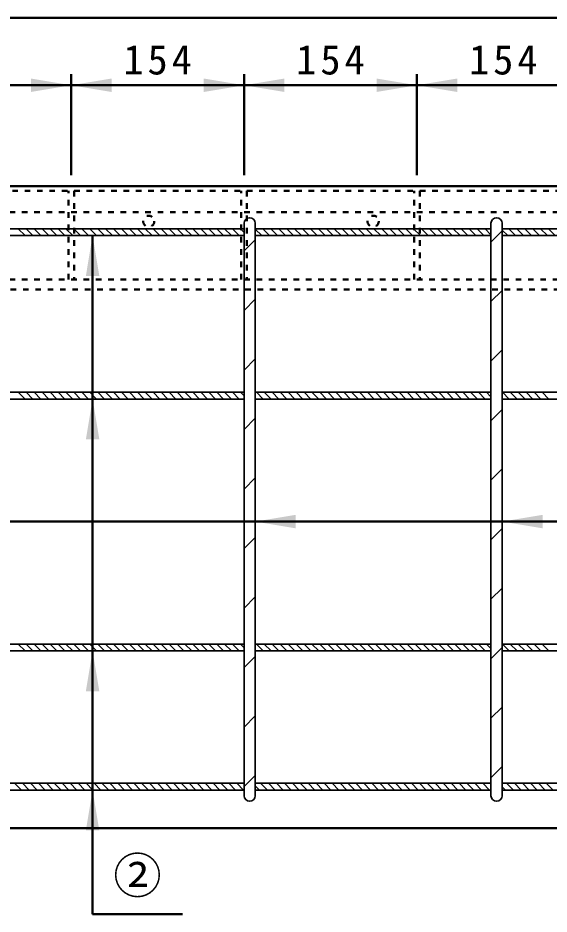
# Model space of a CAD drawing. Units: millimetres, scale not verified. Extents: x 100 to 4105, y 100 to 2870.
# Drawn here: x 3101 to 3575, y 933 to 1731 of the extents above; entities that cross this region are included whole.
import ezdxf
from ezdxf.enums import TextEntityAlignment as Align

# ---------------------------------------------------------------- set-up
doc = ezdxf.new("R2010")
doc.units = ezdxf.units.MM
doc.header["$LTSCALE"] = 5
doc.linetypes.add('USER1', pattern=[2.2, 1, -1.2])
doc.layers.add('V-nasSTD', color=7, linetype='Continuous', lineweight=50)
doc.styles.add('ＭＳ ゴシック', font='')
doc.styles.get('ＭＳ ゴシック').set_extended_font_data('MS Gothic')

msp = doc.modelspace()

# ---------------------------------------------------------------- hatches: boundary and pattern name
at = {"layer": 'V-nasSTD'}
for points in [[(3112.814, 1665.38), (3148.814, 1671.38), (3112.814, 1677.38)], [(3184.814, 1677.38), (3148.814, 1671.38), (3184.814, 1665.38)], [(3266.814, 1665.38), (3302.814, 1671.38), (3266.814, 1677.38)], [(3338.814, 1677.38), (3302.814, 1671.38), (3338.814, 1665.38)], [(3420.814, 1665.38), (3456.814, 1671.38), (3420.814, 1677.38)], [(3492.814, 1677.38), (3456.814, 1671.38), (3492.814, 1665.38)], [(3173.814, 1501.38), (3167.814, 1537.38), (3161.814, 1501.38)], [(3173.814, 1355.826), (3167.814, 1391.826), (3161.814, 1355.826)], [(3348.814, 1288.603), (3312.814, 1282.603), (3348.814, 1276.603)], [(3568.814, 1288.603), (3532.814, 1282.603), (3568.814, 1276.603)], [(3173.814, 1131.38), (3167.814, 1167.38), (3161.814, 1131.38)], [(3173.814, 1007.38), (3167.814, 1043.38), (3161.814, 1007.38)]]:
    msp.add_hatch(color=256, dxfattribs=at).paths.add_polyline_path(points)

# ---------------------------------------------------------------- linework, layer by layer
for p, q in [((1917.814, 1731.38), (3917.814, 1731.38)), ((3148.814, 1591.38), (3148.814, 1681.38)), ((3302.814, 1591.38), (3302.814, 1681.38)), ((3456.814, 1591.38), (3456.814, 1681.38)), ((2994.814, 1671.38), (3148.814, 1671.38)), ((3148.814, 1671.38), (3302.814, 1671.38)), ((3302.814, 1671.38), (3456.814, 1671.38)), ((3456.814, 1671.38), (3610.814, 1671.38)), ((1917.814, 1581.38), (3917.814, 1581.38)), ((3167.814, 932.88), (3167.814, 1537.38)), ((4020.814, 1282.603), (2917.814, 1282.603)), ((1917.814, 1009.38), (3917.814, 1009.38)), ((3167.814, 932.88), (3247.814, 932.88))]:
    msp.add_line(p, q, dxfattribs=at)
at = {"layer": 'V-nasSTD', "linetype": 'USER1'}
for p, q in [((1919.314, 1577.38), (3916.314, 1577.38)), ((3146.314, 1498.38), (3146.314, 1577.38)), ((3151.314, 1577.38), (3151.314, 1498.38)), ((3300.314, 1498.38), (3300.314, 1577.38)), ((3305.314, 1577.38), (3305.314, 1498.38)), ((3454.314, 1498.38), (3454.314, 1577.38)), ((3459.314, 1577.38), (3459.314, 1498.38)), ((2917.814, 1558.38), (3916.314, 1558.38)), ((2917.814, 1498.38), (3916.314, 1498.38)), ((1917.814, 1489.38), (3917.814, 1489.38))]:
    msp.add_line(p, q, dxfattribs=at)
at = {"layer": 'V-nasSTD', "lineweight": 35}
for p, q in [((3032.814, 1543.38), (3302.814, 1543.38)), ((3101.645, 1543.38), (3107.645, 1537.38)), ((3108.716, 1543.38), (3114.716, 1537.38)), ((3115.787, 1543.38), (3121.787, 1537.38)), ((3122.858, 1543.38), (3128.858, 1537.38)), ((3129.929, 1543.38), (3135.929, 1537.38)), ((3137, 1543.38), (3143, 1537.38)), ((3144.071, 1543.38), (3150.071, 1537.38)), ((3151.142, 1543.38), (3157.142, 1537.38)), ((3158.213, 1543.38), (3164.213, 1537.38)), ((3165.284, 1543.38), (3171.284, 1537.38)), ((3172.355, 1543.38), (3178.355, 1537.38)), ((3179.427, 1543.38), (3185.427, 1537.38)), ((3186.498, 1543.38), (3192.498, 1537.38)), ((3193.569, 1543.38), (3199.569, 1537.38)), ((3200.64, 1543.38), (3206.64, 1537.38)), ((3207.711, 1543.38), (3213.711, 1537.38)), ((3214.782, 1543.38), (3220.782, 1537.38)), ((3221.853, 1543.38), (3227.853, 1537.38)), ((3228.924, 1543.38), (3234.924, 1537.38)), ((3235.995, 1543.38), (3241.995, 1537.38)), ((3243.066, 1543.38), (3249.066, 1537.38)), ((3250.137, 1543.38), (3256.137, 1537.38)), ((3257.208, 1543.38), (3263.208, 1537.38)), ((3264.279, 1543.38), (3270.279, 1537.38)), ((3271.35, 1543.38), (3277.35, 1537.38)), ((3278.421, 1543.38), (3284.421, 1537.38)), ((3285.493, 1543.38), (3291.493, 1537.38)), ((3292.564, 1543.38), (3298.564, 1537.38)), ((3299.635, 1543.38), (3302.814, 1540.202)), ((3302.814, 1038.38), (3302.814, 1548.38)), ((3312.814, 1548.38), (3312.814, 1038.38)), ((3312.814, 1543.38), (3522.814, 1543.38)), ((3312.814, 1543.044), (3318.477, 1537.38)), ((3319.548, 1543.38), (3325.548, 1537.38)), ((3326.62, 1543.38), (3332.62, 1537.38)), ((3333.691, 1543.38), (3339.691, 1537.38)), ((3340.762, 1543.38), (3346.762, 1537.38)), ((3347.833, 1543.38), (3353.833, 1537.38)), ((3354.904, 1543.38), (3360.904, 1537.38)), ((3361.975, 1543.38), (3367.975, 1537.38)), ((3369.046, 1543.38), (3375.046, 1537.38)), ((3376.117, 1543.38), (3382.117, 1537.38)), ((3383.188, 1543.38), (3389.188, 1537.38)), ((3390.259, 1543.38), (3396.259, 1537.38)), ((3397.33, 1543.38), (3403.33, 1537.38)), ((3404.401, 1543.38), (3410.401, 1537.38)), ((3411.472, 1543.38), (3417.472, 1537.38)), ((3418.543, 1543.38), (3424.543, 1537.38)), ((3425.614, 1543.38), (3431.614, 1537.38)), ((3432.686, 1543.38), (3438.686, 1537.38)), ((3439.757, 1543.38), (3445.757, 1537.38)), ((3446.828, 1543.38), (3452.828, 1537.38)), ((3453.899, 1543.38), (3459.899, 1537.38)), ((3460.97, 1543.38), (3466.97, 1537.38)), ((3468.041, 1543.38), (3474.041, 1537.38)), ((3475.112, 1543.38), (3481.112, 1537.38)), ((3482.183, 1543.38), (3488.183, 1537.38)), ((3489.254, 1543.38), (3495.254, 1537.38)), ((3496.325, 1543.38), (3502.325, 1537.38)), ((3503.396, 1543.38), (3509.396, 1537.38)), ((3510.467, 1543.38), (3516.467, 1537.38)), ((3517.538, 1543.38), (3522.814, 1538.105)), ((3522.814, 1038.38), (3522.814, 1548.38)), ((3522.814, 1531.596), (3532.814, 1541.596)), ((3532.814, 1548.38), (3532.814, 1038.38)), ((3532.814, 1543.38), (3737.814, 1543.38)), ((3532.814, 1542.247), (3537.68, 1537.38)), ((3538.752, 1543.38), (3544.752, 1537.38)), ((3545.823, 1543.38), (3551.823, 1537.38)), ((3552.894, 1543.38), (3558.894, 1537.38)), ((3559.965, 1543.38), (3565.965, 1537.38)), ((3567.036, 1543.38), (3573.036, 1537.38)), ((3574.107, 1543.38), (3580.107, 1537.38)), ((3032.814, 1537.38), (3302.814, 1537.38)), ((3302.814, 1523.728), (3312.814, 1533.728)), ((3522.814, 1537.38), (3312.814, 1537.38)), ((3532.814, 1537.38), (3737.814, 1537.38)), ((3522.814, 1478.563), (3532.814, 1488.563)), ((3302.814, 1470.695), (3312.814, 1480.695)), ((3522.814, 1425.53), (3532.814, 1435.53)), ((3302.814, 1417.662), (3312.814, 1427.662)), ((3032.814, 1397.826), (3302.814, 1397.826)), ((3101.645, 1397.826), (3107.645, 1391.826)), ((3108.716, 1397.826), (3114.716, 1391.826)), ((3115.787, 1397.826), (3121.787, 1391.826)), ((3122.858, 1397.826), (3128.858, 1391.826)), ((3129.929, 1397.826), (3135.929, 1391.826)), ((3137, 1397.826), (3143, 1391.826)), ((3144.071, 1397.826), (3150.071, 1391.826)), ((3151.142, 1397.826), (3157.142, 1391.826)), ((3158.213, 1397.826), (3164.213, 1391.826)), ((3165.284, 1397.826), (3171.284, 1391.826)), ((3172.355, 1397.826), (3178.355, 1391.826)), ((3179.427, 1397.826), (3185.427, 1391.826)), ((3186.498, 1397.826), (3192.498, 1391.826)), ((3193.569, 1397.826), (3199.569, 1391.826)), ((3200.64, 1397.826), (3206.64, 1391.826)), ((3207.711, 1397.826), (3213.711, 1391.826)), ((3214.782, 1397.826), (3220.782, 1391.826)), ((3221.853, 1397.826), (3227.853, 1391.826)), ((3228.924, 1397.826), (3234.924, 1391.826)), ((3235.995, 1397.826), (3241.995, 1391.826)), ((3243.066, 1397.826), (3249.066, 1391.826)), ((3250.137, 1397.826), (3256.137, 1391.826)), ((3257.208, 1397.826), (3263.208, 1391.826)), ((3264.279, 1397.826), (3270.279, 1391.826)), ((3271.35, 1397.826), (3277.35, 1391.826)), ((3278.421, 1397.826), (3284.421, 1391.826)), ((3285.493, 1397.826), (3291.493, 1391.826)), ((3292.564, 1397.826), (3298.564, 1391.826)), ((3299.635, 1397.826), (3302.814, 1394.647)), ((3312.814, 1397.826), (3522.814, 1397.826)), ((3313.777, 1397.826), (3319.777, 1391.826)), ((3320.848, 1397.826), (3326.848, 1391.826)), ((3327.919, 1397.826), (3333.919, 1391.826)), ((3334.99, 1397.826), (3340.99, 1391.826)), ((3342.061, 1397.826), (3348.061, 1391.826)), ((3349.132, 1397.826), (3355.132, 1391.826)), ((3356.203, 1397.826), (3362.203, 1391.826)), ((3363.274, 1397.826), (3369.274, 1391.826)), ((3370.345, 1397.826), (3376.345, 1391.826)), ((3377.416, 1397.826), (3383.416, 1391.826)), ((3384.487, 1397.826), (3390.487, 1391.826)), ((3391.559, 1397.826), (3397.559, 1391.826)), ((3398.63, 1397.826), (3404.63, 1391.826)), ((3405.701, 1397.826), (3411.701, 1391.826)), ((3412.772, 1397.826), (3418.772, 1391.826)), ((3419.843, 1397.826), (3425.843, 1391.826)), ((3426.914, 1397.826), (3432.914, 1391.826)), ((3433.985, 1397.826), (3439.985, 1391.826)), ((3441.056, 1397.826), (3447.056, 1391.826)), ((3448.127, 1397.826), (3454.127, 1391.826)), ((3455.198, 1397.826), (3461.198, 1391.826)), ((3462.269, 1397.826), (3468.269, 1391.826)), ((3469.34, 1397.826), (3475.34, 1391.826)), ((3476.411, 1397.826), (3482.411, 1391.826)), ((3483.482, 1397.826), (3489.482, 1391.826)), ((3490.554, 1397.826), (3496.554, 1391.826)), ((3497.625, 1397.826), (3503.625, 1391.826)), ((3504.696, 1397.826), (3510.696, 1391.826)), ((3511.767, 1397.826), (3517.767, 1391.826)), ((3518.838, 1397.826), (3522.814, 1393.85)), ((3532.814, 1397.826), (3737.814, 1397.826)), ((3532.98, 1397.826), (3538.98, 1391.826)), ((3540.051, 1397.826), (3546.051, 1391.826)), ((3547.122, 1397.826), (3553.122, 1391.826)), ((3554.193, 1397.826), (3560.193, 1391.826)), ((3561.264, 1397.826), (3567.264, 1391.826)), ((3568.335, 1397.826), (3574.335, 1391.826)), ((3032.814, 1391.826), (3302.814, 1391.826)), ((3522.814, 1391.826), (3312.814, 1391.826)), ((3532.814, 1391.826), (3737.814, 1391.826)), ((3522.814, 1372.497), (3532.814, 1382.497)), ((3302.814, 1364.629), (3312.814, 1374.629)), ((3522.814, 1319.464), (3532.814, 1329.464)), ((3302.814, 1311.596), (3312.814, 1321.596)), ((3522.814, 1266.431), (3532.814, 1276.431)), ((3302.814, 1258.563), (3312.814, 1268.563)), ((3522.814, 1213.398), (3532.814, 1223.398)), ((3302.814, 1205.53), (3312.814, 1215.53)), ((3032.814, 1173.38), (3302.814, 1173.38)), ((3032.814, 1167.38), (3302.814, 1167.38)), ((3101.645, 1173.38), (3107.645, 1167.38)), ((3108.716, 1173.38), (3114.716, 1167.38)), ((3115.787, 1173.38), (3121.787, 1167.38)), ((3122.858, 1173.38), (3128.858, 1167.38)), ((3129.929, 1173.38), (3135.929, 1167.38)), ((3137, 1173.38), (3143, 1167.38)), ((3144.071, 1173.38), (3150.071, 1167.38)), ((3151.142, 1173.38), (3157.142, 1167.38)), ((3158.213, 1173.38), (3164.213, 1167.38)), ((3165.284, 1173.38), (3171.284, 1167.38)), ((3172.355, 1173.38), (3178.355, 1167.38)), ((3179.427, 1173.38), (3185.427, 1167.38)), ((3186.498, 1173.38), (3192.498, 1167.38)), ((3193.569, 1173.38), (3199.569, 1167.38)), ((3200.64, 1173.38), (3206.64, 1167.38)), ((3207.711, 1173.38), (3213.711, 1167.38)), ((3214.782, 1173.38), (3220.782, 1167.38)), ((3221.853, 1173.38), (3227.853, 1167.38)), ((3228.924, 1173.38), (3234.924, 1167.38)), ((3235.995, 1173.38), (3241.995, 1167.38)), ((3243.066, 1173.38), (3249.066, 1167.38)), ((3250.137, 1173.38), (3256.137, 1167.38)), ((3257.208, 1173.38), (3263.208, 1167.38)), ((3264.279, 1173.38), (3270.279, 1167.38)), ((3271.35, 1173.38), (3277.35, 1167.38)), ((3278.421, 1173.38), (3284.421, 1167.38)), ((3285.493, 1173.38), (3291.493, 1167.38)), ((3292.564, 1173.38), (3298.564, 1167.38)), ((3299.635, 1173.38), (3302.814, 1170.202)), ((3312.814, 1173.38), (3522.814, 1173.38)), ((3522.814, 1167.38), (3312.814, 1167.38)), ((3313.777, 1173.38), (3319.777, 1167.38)), ((3320.848, 1173.38), (3326.848, 1167.38)), ((3327.919, 1173.38), (3333.919, 1167.38)), ((3334.99, 1173.38), (3340.99, 1167.38)), ((3342.061, 1173.38), (3348.061, 1167.38)), ((3349.132, 1173.38), (3355.132, 1167.38)), ((3356.203, 1173.38), (3362.203, 1167.38)), ((3363.274, 1173.38), (3369.274, 1167.38)), ((3370.345, 1173.38), (3376.345, 1167.38)), ((3377.416, 1173.38), (3383.416, 1167.38)), ((3384.487, 1173.38), (3390.487, 1167.38)), ((3391.559, 1173.38), (3397.559, 1167.38)), ((3398.63, 1173.38), (3404.63, 1167.38)), ((3405.701, 1173.38), (3411.701, 1167.38)), ((3412.772, 1173.38), (3418.772, 1167.38)), ((3419.843, 1173.38), (3425.843, 1167.38)), ((3426.914, 1173.38), (3432.914, 1167.38)), ((3433.985, 1173.38), (3439.985, 1167.38)), ((3441.056, 1173.38), (3447.056, 1167.38)), ((3448.127, 1173.38), (3454.127, 1167.38)), ((3455.198, 1173.38), (3461.198, 1167.38)), ((3462.269, 1173.38), (3468.269, 1167.38)), ((3469.34, 1173.38), (3475.34, 1167.38)), ((3476.411, 1173.38), (3482.411, 1167.38)), ((3483.482, 1173.38), (3489.482, 1167.38)), ((3490.554, 1173.38), (3496.554, 1167.38)), ((3497.625, 1173.38), (3503.625, 1167.38)), ((3504.696, 1173.38), (3510.696, 1167.38)), ((3511.767, 1173.38), (3517.767, 1167.38)), ((3518.838, 1173.38), (3522.814, 1169.405)), ((3522.814, 1160.365), (3532.814, 1170.365)), ((3532.814, 1173.38), (3737.814, 1173.38)), ((3532.814, 1167.38), (3737.814, 1167.38)), ((3532.98, 1173.38), (3538.98, 1167.38)), ((3540.051, 1173.38), (3546.051, 1167.38)), ((3547.122, 1173.38), (3553.122, 1167.38)), ((3554.193, 1173.38), (3560.193, 1167.38)), ((3561.264, 1173.38), (3567.264, 1167.38)), ((3568.335, 1173.38), (3574.335, 1167.38)), ((3302.814, 1152.497), (3312.814, 1162.497)), ((3522.814, 1107.332), (3532.814, 1117.332)), ((3302.814, 1099.464), (3312.814, 1109.464)), ((3522.814, 1054.299), (3532.814, 1064.299)), ((3302.814, 1046.431), (3312.814, 1056.431)), ((3032.814, 1049.38), (3302.814, 1049.38)), ((3098.366, 1049.38), (3104.366, 1043.38)), ((3105.437, 1049.38), (3111.437, 1043.38)), ((3112.508, 1049.38), (3118.508, 1043.38)), ((3119.579, 1049.38), (3125.579, 1043.38)), ((3126.65, 1049.38), (3132.65, 1043.38)), ((3133.721, 1049.38), (3139.721, 1043.38)), ((3140.792, 1049.38), (3146.792, 1043.38)), ((3147.863, 1049.38), (3153.863, 1043.38)), ((3154.934, 1049.38), (3160.934, 1043.38)), ((3162.005, 1049.38), (3168.005, 1043.38)), ((3169.076, 1049.38), (3175.076, 1043.38)), ((3176.147, 1049.38), (3182.147, 1043.38)), ((3183.218, 1049.38), (3189.218, 1043.38)), ((3190.289, 1049.38), (3196.289, 1043.38)), ((3197.361, 1049.38), (3203.361, 1043.38)), ((3204.432, 1049.38), (3210.432, 1043.38)), ((3211.503, 1049.38), (3217.503, 1043.38)), ((3218.574, 1049.38), (3224.574, 1043.38)), ((3225.645, 1049.38), (3231.645, 1043.38)), ((3232.716, 1049.38), (3238.716, 1043.38)), ((3239.787, 1049.38), (3245.787, 1043.38)), ((3246.858, 1049.38), (3252.858, 1043.38)), ((3253.929, 1049.38), (3259.929, 1043.38)), ((3261, 1049.38), (3267, 1043.38)), ((3268.071, 1049.38), (3274.071, 1043.38)), ((3275.142, 1049.38), (3281.142, 1043.38)), ((3282.213, 1049.38), (3288.213, 1043.38)), ((3289.284, 1049.38), (3295.284, 1043.38)), ((3296.355, 1049.38), (3302.355, 1043.38)), ((3312.814, 1049.38), (3522.814, 1049.38)), ((3312.814, 1047.064), (3316.498, 1043.38)), ((3317.569, 1049.38), (3323.569, 1043.38)), ((3324.64, 1049.38), (3330.64, 1043.38)), ((3331.711, 1049.38), (3337.711, 1043.38)), ((3338.782, 1049.38), (3344.782, 1043.38)), ((3345.853, 1049.38), (3351.853, 1043.38)), ((3352.924, 1049.38), (3358.924, 1043.38)), ((3359.995, 1049.38), (3365.995, 1043.38)), ((3367.066, 1049.38), (3373.066, 1043.38)), ((3374.137, 1049.38), (3380.137, 1043.38)), ((3381.208, 1049.38), (3387.208, 1043.38)), ((3388.279, 1049.38), (3394.279, 1043.38)), ((3395.35, 1049.38), (3401.35, 1043.38)), ((3402.421, 1049.38), (3408.421, 1043.38)), ((3409.493, 1049.38), (3415.493, 1043.38)), ((3416.564, 1049.38), (3422.564, 1043.38)), ((3423.635, 1049.38), (3429.635, 1043.38)), ((3430.706, 1049.38), (3436.706, 1043.38)), ((3437.777, 1049.38), (3443.777, 1043.38)), ((3444.848, 1049.38), (3450.848, 1043.38)), ((3451.919, 1049.38), (3457.919, 1043.38)), ((3458.99, 1049.38), (3464.99, 1043.38)), ((3466.061, 1049.38), (3472.061, 1043.38)), ((3473.132, 1049.38), (3479.132, 1043.38)), ((3480.203, 1049.38), (3486.203, 1043.38)), ((3487.274, 1049.38), (3493.274, 1043.38)), ((3494.345, 1049.38), (3500.345, 1043.38)), ((3501.416, 1049.38), (3507.416, 1043.38)), ((3508.487, 1049.38), (3514.487, 1043.38)), ((3515.559, 1049.38), (3521.559, 1043.38)), ((3522.63, 1049.38), (3522.814, 1049.196)), ((3532.814, 1049.38), (3737.814, 1049.38)), ((3532.814, 1046.268), (3535.701, 1043.38)), ((3536.772, 1049.38), (3542.772, 1043.38)), ((3543.843, 1049.38), (3549.843, 1043.38)), ((3550.914, 1049.38), (3556.914, 1043.38)), ((3557.985, 1049.38), (3563.985, 1043.38)), ((3565.056, 1049.38), (3571.056, 1043.38)), ((3572.127, 1049.38), (3578.127, 1043.38)), ((3032.814, 1043.38), (3302.814, 1043.38)), ((3522.814, 1043.38), (3312.814, 1043.38)), ((3532.814, 1043.38), (3737.814, 1043.38))]:
    msp.add_line(p, q, dxfattribs=at)
at = {"layer": 'V-nasSTD', "linetype": 'USER1'}
for centre in [(3217.814, 1550.151), (3417.814, 1550.151)]:
    msp.add_circle(centre, 5, dxfattribs=at)
at = {"layer": 'V-nasSTD', "lineweight": 35}
for centre, start, end in [((3307.814, 1548.38), 0, 180), ((3527.814, 1548.38), 0, 180), ((3307.814, 1038.38), 180, 0), ((3527.814, 1038.38), 180, 0)]:
    msp.add_arc(centre, 5, start, end, dxfattribs=at)

# ---------------------------------------------------------------- texts
at = {"layer": 'V-nasSTD', "style": 'ＭＳ ゴシック'}
msp.add_text('②', height=31.67, dxfattribs=at).set_placement((3186.214, 983.08), align=Align.TOP_LEFT)
at = {"layer": 'V-nasSTD', "char_height": 26.39, "attachment_point": 1, "style": 'ＭＳ ゴシック'}
for insert in [(3195.214, 1707.38), (3349.214, 1707.38), (3503.214, 1707.38)]:
    msp.add_mtext('\\T1.2;154', dxfattribs=dict(at, insert=insert))

doc.saveas('drawing.dxf')
